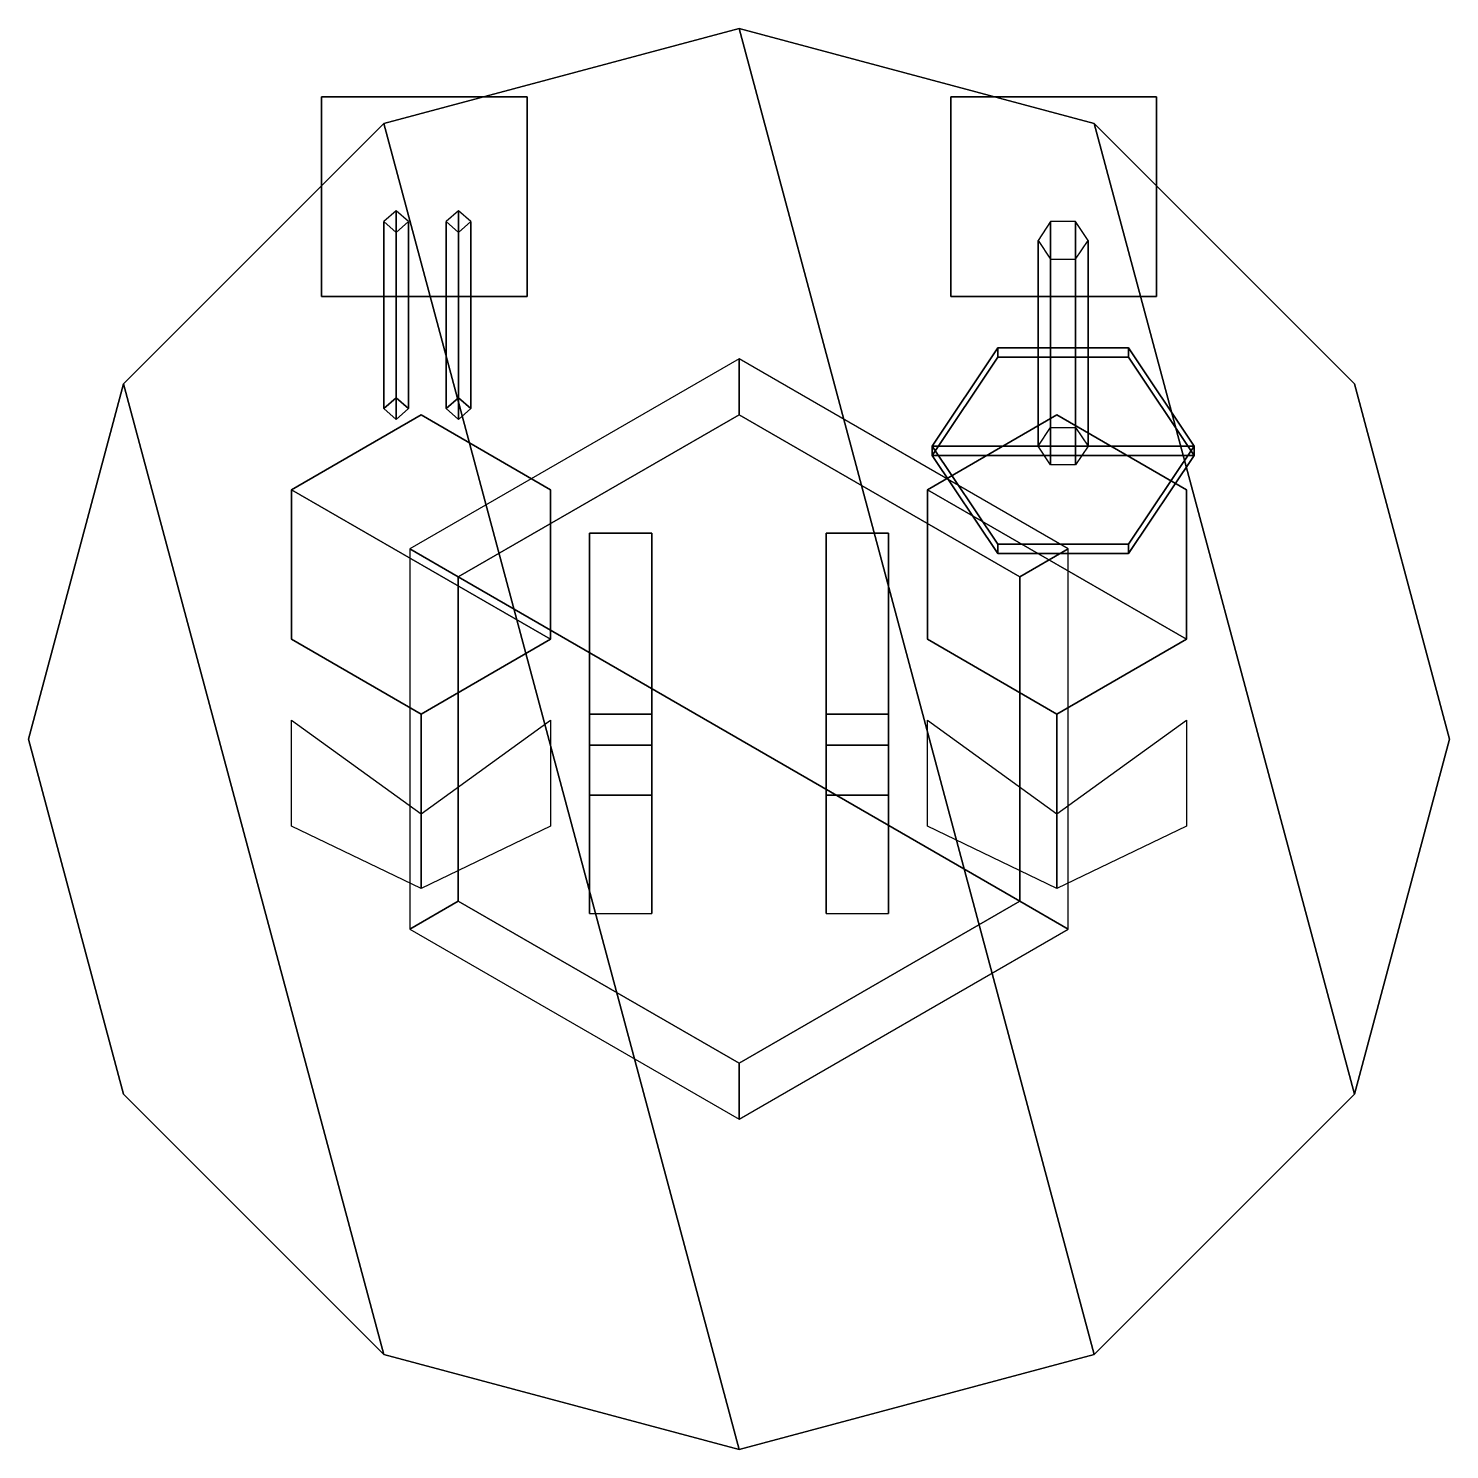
# Model space of a CAD drawing. Extents: x -1.14 to 1.14, y -1.14 to 1.14.
import ezdxf

# ---------------------------------------------------------------- set-up
doc = ezdxf.new("R2010")
doc.units = 0
doc.layers.add('TURRET', color=2, linetype='CONTINUOUS')

msp = doc.modelspace()

# ---------------------------------------------------------------- linework, layer by layer
at = {"layer": 'TURRET'}
for points in [[(-0.57, 0.9873, 1.67), (0, -1.14, 1.67), (0.57, -0.9873, 1.67), (0, 1.14, 1.67)], [(0, 1.14, 1.59), (0.57, -0.9873, 1.59), (0, -1.14, 1.59), (-0.57, 0.9873, 1.59)], [(-0.57, 0.9873, 1.67), (0, 1.14, 1.67), (0, 1.14, 1.59), (-0.57, 0.9873, 1.59)], [(0, 1.14, 1.67), (0.57, 0.9873, 1.67), (0.57, 0.9873, 1.59), (0, 1.14, 1.59)], [(0, 1.14, 1.67), (0.57, -0.9873, 1.67), (0.9873, -0.57, 1.67), (0.57, 0.9873, 1.67)], [(0.57, 0.9873, 1.59), (0.9873, -0.57, 1.59), (0.57, -0.9873, 1.59), (0, 1.14, 1.59)], [(-0.34, 0.71, 1.67), (-0.34, 1.03, 1.79), (-0.67, 1.03, 1.79), (-0.67, 0.71, 1.67)], [(-0.67, 0.71, 1.67), (-0.67, 1.03, 1.79), (-0.67, 1.03, 1.67), (-0.67, 0.71, 1.67)], [(-0.67, 1.03, 1.67), (-0.67, 1.03, 1.79), (-0.34, 1.03, 1.79), (-0.34, 1.03, 1.67)], [(-0.67, 0.71, 1.67), (-0.67, 1.03, 1.67), (-0.34, 1.03, 1.67), (-0.34, 0.71, 1.67)], [(-0.34, 1.03, 1.67), (-0.34, 1.03, 1.79), (-0.34, 0.71, 1.67)], [(0.34, 0.71, 1.67), (0.34, 1.03, 1.79), (0.34, 1.03, 1.67), (0.34, 0.71, 1.67)], [(0.34, 1.03, 1.67), (0.34, 1.03, 1.79), (0.67, 1.03, 1.79), (0.67, 1.03, 1.67)], [(0.67, 0.71, 1.67), (0.67, 1.03, 1.79), (0.34, 1.03, 1.79), (0.34, 0.71, 1.67)], [(0.34, 0.71, 1.67), (0.34, 1.03, 1.67), (0.67, 1.03, 1.67), (0.67, 0.71, 1.67)], [(0.67, 1.03, 1.67), (0.67, 1.03, 1.79), (0.67, 0.71, 1.67)], [(-0.9873, 0.57, 1.67), (-0.57, -0.9873, 1.67), (0, -1.14, 1.67), (-0.57, 0.9873, 1.67)], [(-0.57, 0.9873, 1.59), (0, -1.14, 1.59), (-0.57, -0.9873, 1.59), (-0.9873, 0.57, 1.59)], [(-0.9873, 0.57, 1.67), (-0.57, 0.9873, 1.67), (-0.57, 0.9873, 1.59), (-0.9873, 0.57, 1.59)], [(0.57, 0.9873, 1.67), (0.9873, 0.57, 1.67), (0.9873, 0.57, 1.59), (0.57, 0.9873, 1.59)], [(0.57, 0.9873, 1.67), (0.9873, -0.57, 1.67), (1.14, 0, 1.67), (0.9873, 0.57, 1.67)], [(0.9873, 0.57, 1.59), (1.14, 0, 1.59), (0.9873, -0.57, 1.59), (0.57, 0.9873, 1.59)], [(-0.55, 0.8473, 1.7), (-0.57, 0.83, 1.69), (-0.57, 0.53, 2.2096), (-0.55, 0.5473, 2.2196)], [(-0.53, 0.83, 1.69), (-0.55, 0.8473, 1.7), (-0.55, 0.5473, 2.2196), (-0.53, 0.53, 2.2096)], [(-0.45, 0.8473, 1.7), (-0.47, 0.83, 1.69), (-0.47, 0.53, 2.2096), (-0.45, 0.5473, 2.2196)], [(-0.43, 0.83, 1.69), (-0.45, 0.8473, 1.7), (-0.45, 0.5473, 2.2196), (-0.43, 0.53, 2.2096)], [(-0.57, 0.83, 1.69), (-0.55, 0.8127, 1.68), (-0.55, 0.5127, 2.1996), (-0.57, 0.53, 2.2096)], [(-0.55, 0.8127, 1.68), (-0.53, 0.83, 1.69), (-0.53, 0.53, 2.2096), (-0.55, 0.5127, 2.1996)], [(-0.47, 0.83, 1.69), (-0.45, 0.8127, 1.68), (-0.45, 0.5127, 2.1996), (-0.47, 0.53, 2.2096)], [(-0.45, 0.8127, 1.68), (-0.43, 0.83, 1.69), (-0.43, 0.53, 2.2096), (-0.45, 0.5127, 2.1996)], [(0.5, 0.83, 1.6873), (0.48, 0.8, 1.67), (0.48, 0.47, 2.2416), (0.5, 0.5, 2.2589)], [(0.54, 0.83, 1.6873), (0.5, 0.83, 1.6873), (0.5, 0.5, 2.2589), (0.54, 0.5, 2.2589)], [(0.56, 0.8, 1.67), (0.54, 0.83, 1.6873), (0.54, 0.5, 2.2589), (0.56, 0.47, 2.2416)], [(0.48, 0.8, 1.67), (0.5, 0.77, 1.6527), (0.5, 0.44, 2.2243), (0.48, 0.47, 2.2416)], [(0.54, 0.77, 1.6527), (0.56, 0.8, 1.67), (0.56, 0.47, 2.2416), (0.54, 0.44, 2.2243)], [(0.5, 0.77, 1.6527), (0.54, 0.77, 1.6527), (0.54, 0.44, 2.2243), (0.5, 0.44, 2.2243)], [(0.415, 0.6275, 2.3325), (0.625, 0.6275, 2.3325), (0.73, 0.47, 2.2416), (0.31, 0.47, 2.2416)], [(0.415, 0.6275, 2.3325), (0.31, 0.47, 2.2416), (0.31, 0.455, 2.2676), (0.415, 0.6125, 2.3585)], [(0.625, 0.6275, 2.3325), (0.415, 0.6275, 2.3325), (0.415, 0.6125, 2.3585), (0.625, 0.6125, 2.3585)], [(0.73, 0.47, 2.2416), (0.625, 0.6275, 2.3325), (0.625, 0.6125, 2.3585), (0.73, 0.455, 2.2676)], [(-0.4503, 0.26, 1.51), (0, 0.52, 1.51), (0, 0.61, 1.39), (-0.5283, 0.305, 1.39)], [(0, 0.52, 1.51), (0.4503, 0.26, 1.51), (0.5283, 0.305, 1.39), (0, 0.61, 1.39)], [(0.625, 0.6125, 2.3585), (0.415, 0.6125, 2.3585), (0.31, 0.455, 2.2676), (0.73, 0.455, 2.2676)], [(-1.14, 0, 1.67), (-0.9873, 0.57, 1.67), (-0.9873, 0.57, 1.59), (-1.14, 0, 1.59)], [(-1.14, 0, 1.67), (-0.9873, -0.57, 1.67), (-0.57, -0.9873, 1.67), (-0.9873, 0.57, 1.67)], [(-0.9873, 0.57, 1.59), (-0.57, -0.9873, 1.59), (-0.9873, -0.57, 1.59), (-1.14, 0, 1.59)], [(0.9873, 0.57, 1.67), (1.14, 0, 1.67), (1.14, 0, 1.59), (0.9873, 0.57, 1.59)], [(-0.53, 0.53, 2.2096), (-0.55, 0.5473, 2.2196), (-0.57, 0.53, 2.2096), (-0.55, 0.5127, 2.1996)], [(-0.43, 0.53, 2.2096), (-0.45, 0.5473, 2.2196), (-0.47, 0.53, 2.2096), (-0.45, 0.5127, 2.1996)], [(-0.7178, 0.4, 1.84), (-0.51, 0.52, 1.84), (-0.51, 0.52, 1.67), (-0.7178, 0.4, 1.67)], [(-0.7178, 0.4, 1.84), (-0.3022, 0.16, 1.84), (-0.3022, 0.4, 1.84), (-0.51, 0.52, 1.84)], [(-0.51, 0.52, 1.84), (-0.3022, 0.4, 1.84), (-0.3022, 0.4, 1.67), (-0.51, 0.52, 1.67)], [(-0.4503, 0.26, 1.59), (0, 0.52, 1.59), (0, 0.52, 1.51), (-0.4503, 0.26, 1.51)], [(-0.4503, 0.26, 1.59), (0.4503, -0.26, 1.59), (0.4503, 0.26, 1.59), (0, 0.52, 1.59)], [(0, 0.52, 1.59), (0.4503, 0.26, 1.59), (0.4503, 0.26, 1.51), (0, 0.52, 1.51)], [(0.3022, 0.4, 1.84), (0.51, 0.52, 1.84), (0.51, 0.52, 1.67), (0.3022, 0.4, 1.67)], [(0.3022, 0.4, 1.84), (0.7178, 0.16, 1.84), (0.7178, 0.4, 1.84), (0.51, 0.52, 1.84)], [(0.51, 0.52, 1.84), (0.7178, 0.4, 1.84), (0.7178, 0.4, 1.67), (0.51, 0.52, 1.67)], [(0.31, 0.47, 2.2416), (0.73, 0.47, 2.2416), (0.625, 0.3125, 2.1506), (0.415, 0.3125, 2.1506)], [(0.31, 0.47, 2.2416), (0.415, 0.3125, 2.1506), (0.415, 0.2975, 2.1766), (0.31, 0.455, 2.2676)], [(0.625, 0.3125, 2.1506), (0.73, 0.47, 2.2416), (0.73, 0.455, 2.2676), (0.625, 0.2975, 2.1766)], [(0.73, 0.455, 2.2676), (0.31, 0.455, 2.2676), (0.415, 0.2975, 2.1766), (0.625, 0.2975, 2.1766)], [(-0.7178, 0.16, 1.84), (-0.7178, 0.4, 1.84), (-0.7178, 0.4, 1.67), (-0.7178, 0.16, 1.67)], [(-0.7178, 0.16, 1.84), (-0.51, 0.04, 1.84), (-0.3022, 0.16, 1.84), (-0.7178, 0.4, 1.84)], [(-0.3022, 0.4, 1.84), (-0.3022, 0.16, 1.84), (-0.3022, 0.16, 1.67), (-0.3022, 0.4, 1.67)], [(0.3022, 0.16, 1.84), (0.3022, 0.4, 1.84), (0.3022, 0.4, 1.67), (0.3022, 0.16, 1.67)], [(0.3022, 0.16, 1.84), (0.51, 0.04, 1.84), (0.7178, 0.16, 1.84), (0.3022, 0.4, 1.84)], [(0.7178, 0.4, 1.84), (0.7178, 0.16, 1.84), (0.7178, 0.16, 1.67), (0.7178, 0.4, 1.67)], [(-0.14, 0.33, 1.67), (-0.24, 0.33, 1.67), (-0.24, 0.33, 2.33), (-0.14, 0.33, 2.33)], [(-0.24, -0.01, 2.27), (-0.24, 0.33, 2.33), (-0.24, 0.33, 1.67), (-0.24, -0.28, 1.67)], [(-0.24, -0.09, 2.75), (-0.24, 0.04, 2.67), (-0.24, 0.33, 2.33), (-0.24, -0.01, 2.27)], [(-0.14, 0.33, 2.33), (-0.24, 0.33, 2.33), (-0.24, 0.04, 2.67), (-0.14, 0.04, 2.67)], [(-0.14, -0.28, 1.67), (-0.14, 0.33, 1.67), (-0.14, 0.33, 2.33), (-0.14, -0.01, 2.27)], [(-0.14, -0.01, 2.27), (-0.14, 0.33, 2.33), (-0.14, 0.04, 2.67), (-0.14, -0.09, 2.75)], [(0.24, 0.33, 1.67), (0.14, 0.33, 1.67), (0.14, 0.33, 2.33), (0.24, 0.33, 2.33)], [(0.14, -0.01, 2.27), (0.14, 0.33, 2.33), (0.14, 0.33, 1.67), (0.14, -0.28, 1.67)], [(0.14, -0.09, 2.75), (0.14, 0.04, 2.67), (0.14, 0.33, 2.33), (0.14, -0.01, 2.27)], [(0.24, 0.33, 2.33), (0.14, 0.33, 2.33), (0.14, 0.04, 2.67), (0.24, 0.04, 2.67)], [(0.24, -0.28, 1.67), (0.24, 0.33, 1.67), (0.24, 0.33, 2.33), (0.24, -0.01, 2.27)], [(0.24, -0.01, 2.27), (0.24, 0.33, 2.33), (0.24, 0.04, 2.67), (0.24, -0.09, 2.75)], [(-0.4503, -0.26, 1.51), (-0.4503, 0.26, 1.51), (-0.5283, 0.305, 1.39), (-0.5283, -0.305, 1.39)], [(0.415, 0.3125, 2.1506), (0.625, 0.3125, 2.1506), (0.625, 0.2975, 2.1766), (0.415, 0.2975, 2.1766)], [(0.4503, 0.26, 1.51), (0.4503, -0.26, 1.51), (0.5283, -0.305, 1.39), (0.5283, 0.305, 1.39)], [(-0.4503, -0.26, 1.59), (-0.4503, 0.26, 1.59), (-0.4503, 0.26, 1.51), (-0.4503, -0.26, 1.51)], [(-0.4503, -0.26, 1.59), (0, -0.52, 1.59), (0.4503, -0.26, 1.59), (-0.4503, 0.26, 1.59)], [(0.4503, 0.26, 1.59), (0.4503, -0.26, 1.59), (0.4503, -0.26, 1.51), (0.4503, 0.26, 1.51)], [(-0.51, 0.04, 1.84), (-0.7178, 0.16, 1.84), (-0.7178, 0.16, 1.67), (-0.51, 0.04, 1.67)], [(-0.3022, 0.16, 1.84), (-0.51, 0.04, 1.84), (-0.51, 0.04, 1.67), (-0.3022, 0.16, 1.67)], [(0.51, 0.04, 1.84), (0.3022, 0.16, 1.84), (0.3022, 0.16, 1.67), (0.51, 0.04, 1.67)], [(0.7178, 0.16, 1.84), (0.51, 0.04, 1.84), (0.51, 0.04, 1.67), (0.7178, 0.16, 1.67)], [(-0.51, -0.24, 2.15), (-0.7178, -0.14, 2.2), (-0.7178, 0.03, 2.02), (-0.51, -0.12, 1.97)], [(-0.51, -0.01, 1.73), (-0.51, 0, 1.78), (-0.51, 0.04, 1.78), (-0.51, 0.04, 1.73)], [(-0.3022, -0.14, 2.2), (-0.51, -0.24, 2.15), (-0.51, -0.12, 1.97), (-0.3022, 0.03, 2.02)], [(-0.14, 0.04, 2.67), (-0.24, 0.04, 2.67), (-0.24, -0.09, 2.75), (-0.14, -0.09, 2.75)], [(0.24, 0.04, 2.67), (0.14, 0.04, 2.67), (0.14, -0.09, 2.75), (0.24, -0.09, 2.75)], [(0.51, -0.24, 2.15), (0.3022, -0.14, 2.2), (0.3022, 0.03, 2.02), (0.51, -0.12, 1.97)], [(0.51, -0.01, 1.73), (0.51, 0, 1.78), (0.51, 0.04, 1.78), (0.51, 0.04, 1.73)], [(0.7178, -0.14, 2.2), (0.51, -0.24, 2.15), (0.51, -0.12, 1.97), (0.7178, 0.03, 2.02)], [(-0.9873, -0.57, 1.67), (-1.14, 0, 1.67), (-1.14, 0, 1.59), (-0.9873, -0.57, 1.59)], [(-0.51, -0.12, 1.84), (-0.51, -0.1, 1.86), (-0.51, 0, 1.78), (-0.51, -0.01, 1.73)], [(0.51, -0.12, 1.84), (0.51, -0.1, 1.86), (0.51, 0, 1.78), (0.51, -0.01, 1.73)], [(1.14, 0, 1.67), (0.9873, -0.57, 1.67), (0.9873, -0.57, 1.59), (1.14, 0, 1.59)], [(-0.14, -0.01, 2.27), (-0.24, -0.01, 2.27), (-0.24, -0.28, 1.67), (-0.14, -0.28, 1.67)], [(-0.14, -0.09, 2.75), (-0.24, -0.09, 2.75), (-0.24, -0.01, 2.27), (-0.14, -0.01, 2.27)], [(0.24, -0.01, 2.27), (0.14, -0.01, 2.27), (0.14, -0.28, 1.67), (0.24, -0.28, 1.67)], [(0.24, -0.09, 2.75), (0.14, -0.09, 2.75), (0.14, -0.01, 2.27), (0.24, -0.01, 2.27)], [(-0.51, -0.13, 1.98), (-0.51, -0.12, 1.97), (-0.51, -0.1, 1.86), (-0.51, -0.12, 1.84)], [(0.51, -0.13, 1.98), (0.51, -0.12, 1.97), (0.51, -0.1, 1.86), (0.51, -0.12, 1.84)], [(0, -0.52, 1.51), (-0.4503, -0.26, 1.51), (-0.5283, -0.305, 1.39), (0, -0.61, 1.39)], [(0, -0.52, 1.59), (-0.4503, -0.26, 1.59), (-0.4503, -0.26, 1.51), (0, -0.52, 1.51)], [(0.4503, -0.26, 1.51), (0, -0.52, 1.51), (0, -0.61, 1.39), (0.5283, -0.305, 1.39)], [(0.4503, -0.26, 1.59), (0, -0.52, 1.59), (0, -0.52, 1.51), (0.4503, -0.26, 1.51)], [(-0.57, -0.9873, 1.67), (-0.9873, -0.57, 1.67), (-0.9873, -0.57, 1.59), (-0.57, -0.9873, 1.59)], [(0.9873, -0.57, 1.67), (0.57, -0.9873, 1.67), (0.57, -0.9873, 1.59), (0.9873, -0.57, 1.59)], [(0, -1.14, 1.67), (-0.57, -0.9873, 1.67), (-0.57, -0.9873, 1.59), (0, -1.14, 1.59)], [(0.57, -0.9873, 1.67), (0, -1.14, 1.67), (0, -1.14, 1.59), (0.57, -0.9873, 1.59)]]:
    msp.add_3dface(points, dxfattribs=at)

doc.saveas('drawing.dxf')
